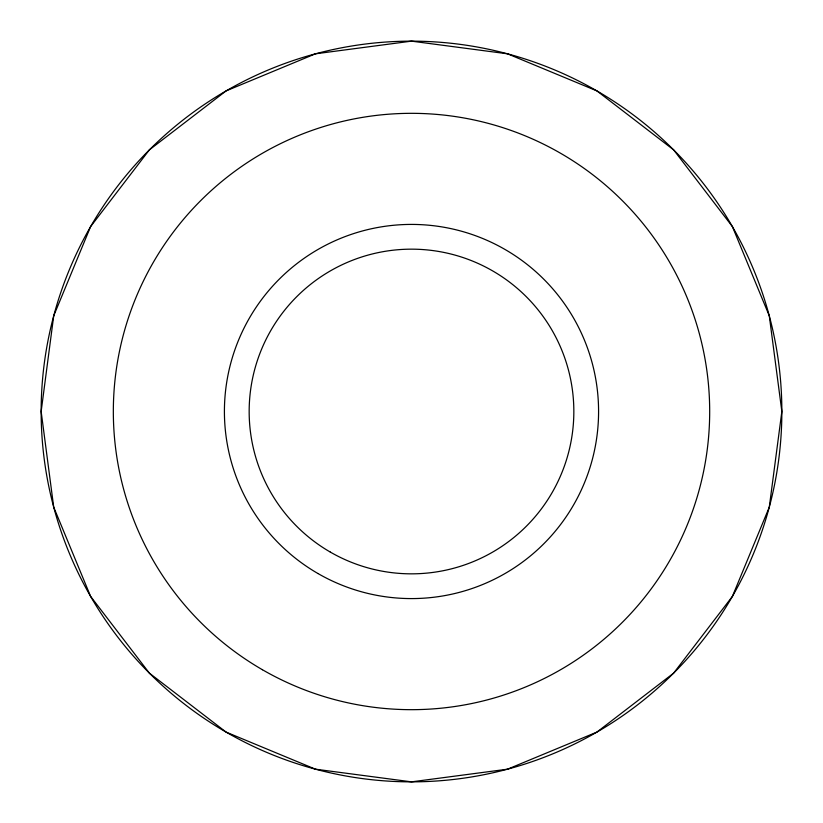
<?xml version="1.0" encoding="UTF-8"?>
<svg xmlns="http://www.w3.org/2000/svg" width="823" height="823" viewBox="0 0 823 823"><rect width="100%" height="100%" fill="white"/><g stroke="black" fill="none" stroke-linecap="round" stroke-linejoin="round"><path stroke-width="1.23" d="M53.721 315.816L41.15 411.5L53.721 507.184L90.612 596.408L149.374 673.132L226.068 732.079L315.476 769.186L411.5 781.85L507.524 769.186L596.932 732.079L673.625 673.132L732.388 596.408L769.279 507.184L781.85 411.5L769.279 315.816L732.388 226.592L673.625 149.868L596.932 90.921L507.524 53.814L411.5 41.15L315.476 53.814L226.068 90.921L149.374 149.868L90.612 226.592L53.721 315.816M317.956 573.518A187.078 187.078 0 0 0 598.578 411.5A187.078 187.078 0 0 0 317.956 249.482A187.078 187.078 0 0 0 317.956 573.518M330.332 552.089A162.337 162.337 0 0 0 573.837 411.5A162.337 162.337 0 0 0 330.332 270.911A162.337 162.337 0 0 0 330.332 552.089M262.414 669.727A298.183 298.183 0 0 0 709.683 411.5A298.183 298.183 0 0 0 262.414 153.273A298.183 298.183 0 0 0 262.414 669.727M149.745 673.502A370.35 370.35 0 0 0 769.279 507.184A370.35 370.35 0 0 0 315.476 53.814A370.35 370.35 0 0 0 149.745 673.502"/></g></svg>
